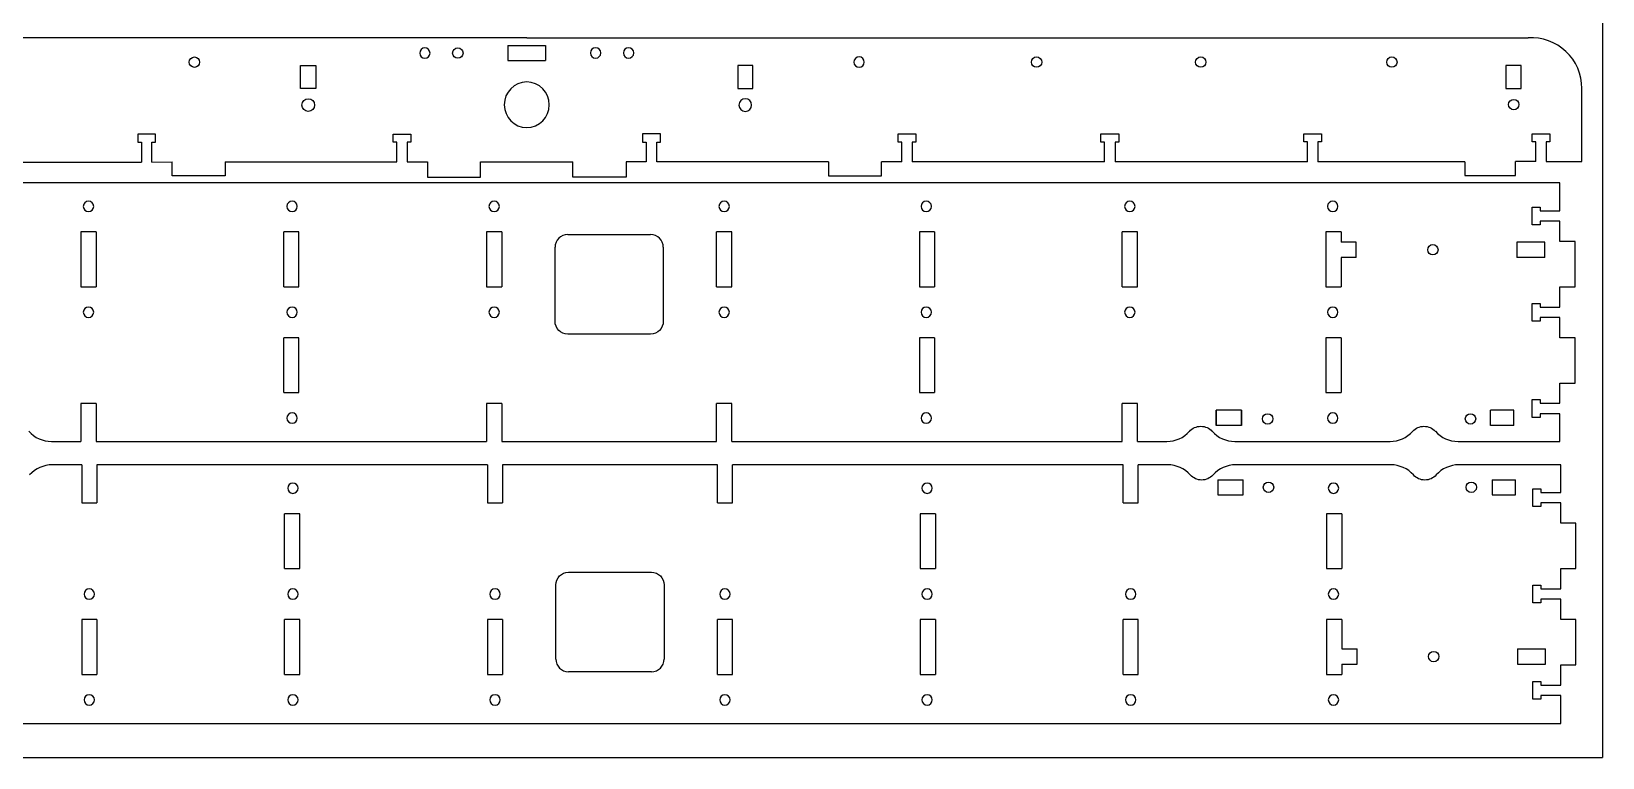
# Model space of a CAD drawing. Header units: millimetres. Extents: x -2 to 1014, y -223 to 1352.
# Drawn here: x 394 to 1014, y -223 to 63 of the extents above; entities that cross this region are included whole.
import ezdxf

# ---------------------------------------------------------------- set-up
doc = ezdxf.new("R2010")
doc.units = ezdxf.units.MM
doc.layers.get('0').update_dxf_attribs({"lineweight": 0})

msp = doc.modelspace()

# ---------------------------------------------------------------- linework, layer by layer
at = {"color": 7, "lineweight": -3}
for p, q in [((1013.76, 539.28), (1013.76, -223.22)), ((589.48, 60.78), (194.53, 60.62)), ((582.08, 57.78), (582.08, 51.78)), ((582.08, 57.78), (596.87, 57.78)), ((589.48, 60.78), (984.42, 60.78)), ((596.87, 57.78), (596.87, 51.78)), ((500.29, 49.8), (506.29, 49.8)), ((500.29, 40.76), (500.29, 49.8)), ((506.29, 49.8), (506.29, 40.76)), ((582.08, 51.78), (596.87, 51.78)), ((672.66, 49.84), (672.67, 40.8)), ((678.66, 49.84), (672.66, 49.84)), ((678.67, 40.8), (678.66, 49.84)), ((981.66, 49.9), (975.66, 49.9)), ((975.66, 49.9), (975.66, 40.79)), ((981.66, 40.8), (981.66, 49.9)), ((506.29, 40.76), (500.29, 40.76)), ((672.67, 40.8), (678.67, 40.8)), ((975.66, 40.79), (981.66, 40.8)), ((1005.61, 11.91), (1005.6, 40.83)), ((443.04, 22.76), (436.04, 22.76)), ((436.04, 22.76), (436.04, 19.56)), ((436.04, 19.56), (437.49, 19.56)), ((437.49, 19.56), (437.49, 11.76)), ((441.59, 11.76), (441.59, 19.56)), ((441.59, 19.56), (443.04, 19.56)), ((443.04, 19.56), (443.04, 22.76)), ((536.8, 22.8), (543.8, 22.8)), ((536.8, 19.6), (536.8, 22.8)), ((538.25, 19.6), (536.8, 19.6)), ((538.25, 11.77), (538.25, 19.6)), ((542.35, 19.6), (542.35, 11.77)), ((543.8, 19.6), (542.35, 19.6)), ((543.8, 22.8), (543.8, 19.6)), ((635.17, 22.82), (635.17, 19.62)), ((642.17, 22.82), (635.17, 22.82)), ((635.17, 19.62), (636.62, 19.62)), ((636.62, 19.62), (636.62, 11.79)), ((640.72, 19.62), (642.17, 19.62)), ((640.72, 11.79), (640.72, 19.62)), ((642.17, 19.62), (642.17, 22.82)), ((735.93, 22.82), (742.93, 22.83)), ((735.93, 19.62), (735.93, 22.82)), ((737.38, 19.62), (735.93, 19.62)), ((737.38, 11.82), (737.38, 19.62)), ((742.93, 19.63), (741.48, 19.63)), ((741.48, 19.63), (741.48, 11.83)), ((742.93, 22.83), (742.93, 19.63)), ((815.93, 19.65), (815.93, 22.85)), ((815.93, 22.85), (822.93, 22.85)), ((817.38, 19.65), (815.93, 19.65)), ((817.38, 11.85), (817.38, 19.65)), ((822.93, 19.65), (821.48, 19.65)), ((821.48, 19.65), (821.48, 11.85)), ((822.93, 22.85), (822.93, 19.65)), ((895.93, 19.67), (895.93, 22.87)), ((895.93, 22.87), (902.93, 22.87)), ((897.38, 19.67), (895.93, 19.67)), ((897.38, 11.87), (897.38, 19.67)), ((902.93, 19.67), (901.48, 19.67)), ((901.48, 19.67), (901.48, 11.87)), ((902.93, 22.87), (902.93, 19.67)), ((985.93, 19.7), (985.93, 22.9)), ((985.93, 22.9), (992.93, 22.9)), ((987.38, 19.7), (985.93, 19.7)), ((987.38, 11.9), (987.38, 19.7)), ((992.93, 19.7), (991.48, 19.7)), ((991.48, 19.7), (991.48, 11.9)), ((992.93, 22.9), (992.93, 19.7)), ((361.59, 11.76), (437.49, 11.76)), ((441.59, 11.76), (449.59, 11.77)), ((449.59, 6.27), (449.59, 11.77)), ((470.54, 6.27), (449.59, 6.27)), ((470.54, 11.77), (470.54, 6.27)), ((470.54, 11.77), (538.25, 11.77)), ((542.35, 11.77), (550.28, 11.78)), ((550.28, 11.78), (550.28, 5.78)), ((571.3, 11.78), (607.67, 11.78)), ((571.3, 5.78), (571.3, 11.78)), ((607.67, 5.78), (607.67, 11.78)), ((628.69, 11.79), (628.69, 5.79)), ((636.62, 11.79), (628.69, 11.79)), ((708.43, 11.82), (640.72, 11.79)), ((708.43, 11.82), (708.43, 6.32)), ((708.43, 6.32), (729.38, 6.32)), ((729.38, 6.32), (729.38, 11.82)), ((737.38, 11.82), (729.38, 11.82)), ((817.38, 11.85), (741.48, 11.83)), ((897.38, 11.87), (821.48, 11.85)), ((959.38, 11.89), (901.48, 11.87)), ((959.38, 11.89), (959.38, 6.39)), ((959.38, 6.39), (979.38, 6.4)), ((979.38, 6.4), (979.38, 11.9)), ((987.38, 11.9), (979.38, 11.9)), ((991.48, 11.9), (1005.61, 11.91)), ((996.93, 3.5), (247.04, 3.5)), ((550.28, 5.78), (571.3, 5.78)), ((628.69, 5.79), (607.67, 5.78)), ((996.93, -7.45), (996.93, 3.5)), ((985.93, -6), (989.13, -6)), ((985.93, -13), (985.93, -6)), ((989.13, -6), (989.13, -7.45)), ((989.13, -7.45), (996.93, -7.45)), ((989.13, -11.55), (989.13, -13)), ((996.93, -11.55), (989.13, -11.55)), ((996.93, -19.55), (996.93, -11.55)), ((413.64, -15.78), (413.64, -37.45)), ((419.64, -15.78), (413.64, -15.78)), ((419.64, -15.78), (419.64, -37.45)), ((493.64, -37.45), (493.64, -15.78)), ((499.64, -15.78), (493.64, -15.78)), ((499.64, -37.45), (499.64, -15.78)), ((573.64, -15.78), (573.64, -37.45)), ((579.64, -15.78), (573.64, -15.78)), ((579.64, -15.78), (579.64, -37.45)), ((605.64, -16.86), (638.33, -16.86)), ((664.34, -37.45), (664.34, -15.78)), ((670.34, -15.78), (664.34, -15.78)), ((670.34, -37.45), (670.34, -15.78)), ((744.33, -15.78), (744.33, -37.45)), ((750.33, -15.78), (744.33, -15.78)), ((750.33, -15.78), (750.33, -37.45)), ((824.34, -37.45), (824.34, -15.78)), ((830.34, -15.78), (824.34, -15.78)), ((830.34, -37.45), (830.34, -15.78)), ((910.62, -15.78), (904.62, -15.78)), ((904.62, -15.78), (904.62, -37.45)), ((910.62, -15.78), (910.62, -19.86)), ((989.13, -13), (985.93, -13)), ((600.64, -51.11), (600.64, -21.86)), ((643.33, -21.86), (643.33, -51.11)), ((916.62, -19.86), (910.62, -19.86)), ((916.62, -25.86), (916.62, -19.86)), ((990.93, -19.86), (979.93, -19.86)), ((979.93, -19.86), (979.93, -25.86)), ((990.93, -25.86), (990.93, -19.86)), ((1002.93, -19.55), (996.93, -19.55)), ((1002.93, -37.45), (1002.93, -19.55)), ((910.62, -25.86), (910.62, -37.45)), ((916.62, -25.86), (910.62, -25.86)), ((990.93, -25.86), (979.93, -25.86)), ((413.64, -37.45), (419.64, -37.45)), ((493.64, -37.45), (499.64, -37.45)), ((573.64, -37.45), (579.64, -37.45)), ((664.34, -37.45), (670.34, -37.45)), ((744.33, -37.45), (750.33, -37.45)), ((824.34, -37.45), (830.34, -37.45)), ((904.62, -37.45), (910.62, -37.45)), ((996.93, -37.45), (1002.93, -37.45)), ((996.93, -45.45), (996.93, -37.45)), ((985.93, -44), (989.13, -44)), ((985.93, -51), (985.93, -44)), ((989.13, -44), (989.13, -45.45)), ((989.13, -45.45), (996.93, -45.45)), ((989.13, -49.55), (989.13, -51)), ((996.93, -49.55), (989.13, -49.55)), ((996.93, -57.55), (996.93, -49.55)), ((989.13, -51), (985.93, -51)), ((493.64, -79.22), (493.64, -57.55)), ((499.64, -57.55), (493.64, -57.55)), ((499.64, -79.22), (499.64, -57.55)), ((621.99, -56.11), (605.64, -56.11)), ((638.33, -56.11), (621.99, -56.11)), ((744.33, -57.55), (744.33, -79.22)), ((750.33, -57.55), (744.33, -57.55)), ((750.33, -57.55), (750.33, -79.22)), ((910.62, -57.55), (904.62, -57.55)), ((904.62, -57.55), (904.62, -79.22)), ((910.62, -57.55), (910.62, -79.22)), ((1002.93, -57.55), (996.93, -57.55)), ((1002.93, -75.45), (1002.93, -57.55)), ((493.64, -79.22), (499.64, -79.22)), ((744.33, -79.22), (750.33, -79.22)), ((904.62, -79.22), (910.62, -79.22)), ((996.93, -75.45), (1002.93, -75.45)), ((996.93, -83.45), (996.93, -75.45)), ((419.64, -83.5), (413.64, -83.5)), ((413.64, -83.5), (413.64, -98.5)), ((419.64, -83.5), (419.64, -98.5)), ((579.64, -83.5), (573.64, -83.5)), ((573.64, -83.5), (573.64, -98.5)), ((579.64, -83.5), (579.64, -98.5)), ((670.33, -83.5), (664.33, -83.5)), ((664.33, -98.5), (664.33, -83.5)), ((670.33, -98.5), (670.33, -83.5)), ((830.33, -83.5), (824.33, -83.5)), ((824.33, -98.5), (824.33, -83.5)), ((830.33, -98.5), (830.33, -83.5)), ((871.41, -86.21), (861.39, -86.21)), ((861.39, -86.21), (861.39, -92.21)), ((861.4, -92.21), (861.4, -86.21)), ((871.4, -86.21), (871.4, -92.21)), ((871.41, -92.21), (871.41, -86.21)), ((969.62, -92.21), (969.62, -86.21)), ((978.78, -86.21), (969.62, -86.21)), ((978.78, -92.21), (978.78, -86.21)), ((985.93, -82), (989.13, -82)), ((985.93, -89), (985.93, -82)), ((989.13, -82), (989.13, -83.45)), ((989.13, -83.45), (996.93, -83.45)), ((871.41, -92.21), (861.39, -92.21)), ((978.78, -92.21), (969.62, -92.21)), ((989.13, -89), (985.93, -89)), ((989.13, -87.55), (989.13, -89)), ((996.93, -87.55), (989.13, -87.55)), ((996.93, -98.5), (996.93, -87.55)), ((402.06, -98.5), (413.64, -98.5)), ((419.64, -98.5), (573.64, -98.5)), ((579.64, -98.5), (664.33, -98.5)), ((670.33, -98.5), (824.33, -98.5)), ((830.33, -98.5), (841.92, -98.5)), ((868.75, -98.5), (929.92, -98.5)), ((956.75, -98.5), (996.93, -98.5)), ((413.96, -107.71), (402.37, -107.71)), ((413.96, -107.71), (413.96, -122.72)), ((419.96, -107.71), (419.96, -122.72)), ((573.96, -107.71), (419.96, -107.71)), ((573.96, -107.71), (573.96, -122.72)), ((579.96, -107.71), (579.96, -122.72)), ((664.65, -107.71), (579.96, -107.71)), ((664.65, -122.72), (664.65, -107.71)), ((670.65, -122.72), (670.65, -107.71)), ((824.65, -107.71), (670.65, -107.71)), ((824.65, -122.72), (824.65, -107.71)), ((830.65, -122.72), (830.65, -107.71)), ((842.23, -107.71), (830.65, -107.71)), ((930.23, -107.71), (869.07, -107.71)), ((997.25, -107.71), (957.07, -107.71)), ((997.25, -118.66), (997.25, -107.71)), ((861.99, -113.59), (872.01, -113.59)), ((861.99, -113.59), (861.99, -119.59)), ((862.02, -113.59), (862.02, -119.59)), ((872.01, -119.59), (872.01, -113.59)), ((970.23, -113.59), (979.4, -113.59)), ((970.23, -113.59), (970.23, -119.59)), ((979.4, -119.59), (979.4, -113.59)), ((986.25, -117.21), (989.45, -117.21)), ((986.25, -124.21), (986.25, -117.21)), ((989.45, -117.21), (989.45, -118.66)), ((413.96, -122.72), (419.96, -122.72)), ((573.96, -122.72), (579.96, -122.72)), ((664.65, -122.72), (670.65, -122.72)), ((824.65, -122.72), (830.65, -122.72)), ((861.99, -119.59), (872.01, -119.59)), ((970.23, -119.59), (979.4, -119.59)), ((989.45, -118.66), (997.25, -118.66)), ((989.45, -122.76), (989.45, -124.21)), ((997.25, -122.76), (989.45, -122.76)), ((997.25, -130.76), (997.25, -122.76)), ((499.96, -126.99), (493.96, -126.99)), ((493.96, -148.66), (493.96, -126.99)), ((499.96, -148.66), (499.96, -126.99)), ((750.65, -126.99), (744.65, -126.99)), ((744.65, -126.99), (744.65, -148.66)), ((750.65, -126.99), (750.65, -148.66)), ((904.94, -126.99), (904.94, -148.66)), ((910.94, -126.99), (904.94, -126.99)), ((910.94, -126.99), (910.94, -148.66)), ((989.45, -124.21), (986.25, -124.21)), ((1003.25, -130.76), (997.25, -130.76)), ((1003.25, -148.66), (1003.25, -130.76)), ((493.96, -148.66), (499.96, -148.66)), ((744.65, -148.66), (750.65, -148.66)), ((904.94, -148.66), (910.94, -148.66)), ((997.25, -148.66), (1003.25, -148.66)), ((997.25, -156.66), (997.25, -148.66)), ((605.96, -150.11), (622.3, -150.11)), ((622.3, -150.11), (638.65, -150.11)), ((600.96, -184.36), (600.96, -155.11)), ((643.65, -155.11), (643.65, -184.36)), ((986.25, -155.21), (989.45, -155.21)), ((986.25, -162.21), (986.25, -155.21)), ((989.45, -155.21), (989.45, -156.66)), ((989.45, -156.66), (997.25, -156.66)), ((989.45, -160.76), (989.45, -162.21)), ((997.25, -160.76), (989.45, -160.76)), ((997.25, -168.76), (997.25, -160.76)), ((989.45, -162.21), (986.25, -162.21)), ((419.96, -168.76), (413.96, -168.76)), ((413.96, -168.76), (413.96, -190.43)), ((419.96, -168.76), (419.96, -190.43)), ((499.96, -168.76), (493.96, -168.76)), ((493.96, -190.43), (493.96, -168.76)), ((499.96, -190.43), (499.96, -168.76)), ((579.96, -168.76), (573.96, -168.76)), ((573.96, -168.76), (573.96, -190.43)), ((579.96, -168.76), (579.96, -190.43)), ((670.65, -168.76), (664.65, -168.76)), ((664.65, -190.43), (664.65, -168.76)), ((670.65, -190.43), (670.65, -168.76)), ((750.65, -168.76), (744.65, -168.76)), ((744.65, -168.76), (744.65, -190.43)), ((750.65, -168.76), (750.65, -190.43)), ((830.65, -168.76), (824.65, -168.76)), ((824.65, -190.43), (824.65, -168.76)), ((830.65, -190.43), (830.65, -168.76)), ((910.94, -168.76), (904.94, -168.76)), ((904.94, -168.76), (904.94, -190.43)), ((910.94, -168.76), (910.94, -180.36)), ((1003.25, -168.76), (997.25, -168.76)), ((1003.25, -186.66), (1003.25, -168.76)), ((910.94, -180.36), (916.94, -180.36)), ((916.94, -186.36), (916.94, -180.36)), ((980.25, -180.36), (980.25, -186.36)), ((980.25, -180.36), (991.25, -180.36)), ((991.25, -186.36), (991.25, -180.36)), ((413.96, -190.43), (419.96, -190.43)), ((493.96, -190.43), (499.96, -190.43)), ((573.96, -190.43), (579.96, -190.43)), ((638.65, -189.36), (605.96, -189.36)), ((664.65, -190.43), (670.65, -190.43)), ((744.65, -190.43), (750.65, -190.43)), ((824.65, -190.43), (830.65, -190.43)), ((904.94, -190.43), (910.94, -190.43)), ((910.94, -186.36), (910.94, -190.43)), ((910.94, -186.36), (916.94, -186.36)), ((980.25, -186.36), (991.25, -186.36)), ((997.25, -186.66), (1003.25, -186.66)), ((997.25, -194.66), (997.25, -186.66)), ((986.25, -193.21), (989.45, -193.21)), ((986.25, -200.21), (986.25, -193.21)), ((989.45, -193.21), (989.45, -194.66)), ((989.45, -194.66), (997.25, -194.66)), ((989.45, -200.21), (986.25, -200.21)), ((989.45, -198.76), (989.45, -200.21)), ((997.25, -198.76), (989.45, -198.76)), ((997.25, -209.71), (997.25, -198.76)), ((247.36, -209.71), (997.25, -209.71)), ((-2.24, -223.22), (1013.76, -223.22))]:
    msp.add_line(p, q, dxfattribs=at)
at = {"color": 7, "lineweight": -3, "extrusion": (-3.43728e-15, 3.49148e-15, -1)}
for centre, radius in [((-549.3, 54.76), 2.05), ((-616.65, 54.78), 2.05), ((-629.65, 54.78), 2.05), ((-675.67, 34.25), 2.5)]:
    msp.add_circle(centre, radius, dxfattribs=at)
at = {"color": 7, "lineweight": -3}
for centre, radius in [((562.3, 54.77), 2.05), ((458.41, 51.15), 2.05), ((790.54, 51.2), 2.05), ((855.28, 51.2), 2.05), ((930.66, 51.2), 2.05), ((503.29, 34.21), 2.5), ((978.73, 34.41), 2.05)]:
    msp.add_circle(centre, radius, dxfattribs=at)
at = {"color": 7, "lineweight": -3, "extrusion": (-7.3436e-15, 3.49148e-15, -1)}
msp.add_circle((-720.54, 51.2), 2.05, dxfattribs=at)
at = {"color": 7, "lineweight": -3}
for centre, radius, start, end in [((985.6, 40.82), 20, 0.01745, 93.38945), ((589.6, 34.34), 9, 90.7442, 269.27906), ((589.37, 34.34), 9, 270.7442, 89.27906)]:
    msp.add_arc(centre, radius, start, end, dxfattribs=at)
at = {"color": 7, "lineweight": -3, "extrusion": (4.64103e-08, 1.58819e-22, 1)}
msp.add_arc((605.64, -21.86, 0), 5, 90, 180, dxfattribs=at)
at = {"color": 7, "lineweight": -3, "extrusion": (4.64103e-08, 1.62127e-22, 1)}
msp.add_arc((638.33, -21.86, 0), 5, 360, 90, dxfattribs=at)
at = {"color": 7, "lineweight": -3, "extrusion": (-4.64103e-08, -3.01094e-22, 1)}
msp.add_arc((605.96, -184.36, 0), 5, 180, 270, dxfattribs=at)
at = {"color": 7, "lineweight": -3, "extrusion": (-4.64103e-08, -3.1102e-22, 1)}
msp.add_arc((638.65, -184.36, 0), 5, 270, 0, dxfattribs=at)
at = {"color": 7, "lineweight": -3, "extrusion": (-4.64103e-08, -1.57526e-22, -1)}
for centre, major_axis in [((416.64, -5.73), (2.05, 0, 0)), ((496.93, -5.73), (2.05, 0, 0)), ((576.64, -5.73), (2.05, 0, 0)), ((667.33, -5.73), (-2.05, 0, 0)), ((747.04, -5.73), (-2.05, 0, 0)), ((827.33, -5.73), (-2.05, 0, 0)), ((907.33, -5.73), (-2.05, 0, 0)), ((416.64, -47.5), (2.05, 0, 0)), ((496.93, -47.5), (2.05, 0, 0)), ((576.64, -47.5), (2.05, 0, 0)), ((667.33, -47.5), (-2.05, 0, 0)), ((747.04, -47.5), (-2.05, 0, 0)), ((827.33, -47.5), (-2.05, 0, 0)), ((907.33, -47.5), (-2.05, 0, 0)), ((496.93, -89.27), (2.05, 0, 0)), ((747.04, -89.27), (-2.05, 0, 0)), ((907.33, -89.27), (-2.05, 0, 0))]:
    msp.add_ellipse(centre, major_axis=major_axis, ratio=1, dxfattribs=at)
at = {"color": 7, "lineweight": -3, "extrusion": (4.64103e-08, 1.57526e-22, 1)}
for centre, major_axis in [((946.83, -22.86), (2.05, 0, 0)), ((881.68, -89.62), (-2.05, 0, 0)), ((961.67, -89.62), (-2.05, 0, 0))]:
    msp.add_ellipse(centre, major_axis=major_axis, ratio=1, dxfattribs=at)
at = {"color": 7, "lineweight": -3, "extrusion": (-4.64103e-08, -2.31611e-23, -1)}
msp.add_ellipse((605.64, -51.11), major_axis=(3.54, -3.54, 0), ratio=1, start_param=0.785398, end_param=2.356194, dxfattribs=at)
at = {"color": 7, "lineweight": -3, "extrusion": (-4.64103e-08, 2.31611e-23, -1)}
msp.add_ellipse((638.33, -51.11), major_axis=(3.54, -3.54, 0), ratio=1, start_param=5.497787, end_param=7.068583, dxfattribs=at)
at = {"color": 7, "lineweight": -3, "extrusion": (-4.64103e-08, -1.57526e-22, -1)}
for centre in [(855.33, -98.5), (943.33, -98.5)]:
    msp.add_ellipse(centre, major_axis=(-6, 0, 0), ratio=1, start_param=0.729728, end_param=2.411865, dxfattribs=at)
at = {"color": 7, "lineweight": -3, "extrusion": (4.64103e-08, 1.52201e-22, 1)}
for centre, major_axis, start_param, end_param in [((402.06, -86.5), (10.95, -4.9, 0), 4.291855, 5.132923), ((868.75, -86.5), (-10.95, 4.9, 0), 1.150262, 1.991331), ((956.75, -86.5), (10.95, -4.9, 0), 4.291855, 5.132923)]:
    msp.add_ellipse(centre, major_axis=major_axis, ratio=1, start_param=start_param, end_param=end_param, dxfattribs=at)
at = {"color": 7, "lineweight": -3, "extrusion": (4.64103e-08, 1.5551e-22, 1)}
for centre in [(841.92, -86.5), (929.92, -86.5)]:
    msp.add_ellipse(centre, major_axis=(-10.95, -4.9, 0), ratio=1, start_param=1.150262, end_param=1.991331, dxfattribs=at)
at = {"color": 7, "lineweight": -3, "extrusion": (-4.64103e-08, -2.97785e-22, 1)}
for centre, major_axis, start_param, end_param in [((402.37, -119.71), (10.95, 4.9, 0), 1.150262, 1.991331), ((869.07, -119.71), (-10.95, -4.9, 0), 4.291855, 5.132923)]:
    msp.add_ellipse(centre, major_axis=major_axis, ratio=1, start_param=start_param, end_param=end_param, dxfattribs=at)
at = {"color": 7, "lineweight": -3, "extrusion": (-4.64103e-08, -3.07711e-22, 1)}
msp.add_ellipse((842.23, -119.71), major_axis=(-10.95, 4.9, 0), ratio=1, start_param=4.291855, end_param=5.132923, dxfattribs=at)
at = {"color": 7, "lineweight": -3, "extrusion": (-4.64103e-08, -3.04402e-22, 1)}
for centre, major_axis, start_param, end_param in [((930.23, -119.71), (-10.95, 4.9, 0), 4.291855, 5.132923), ((957.07, -119.71), (10.95, 4.9, 0), 1.150262, 1.991331)]:
    msp.add_ellipse(centre, major_axis=major_axis, ratio=1, start_param=start_param, end_param=end_param, dxfattribs=at)
at = {"color": 7, "lineweight": -3, "extrusion": (4.64103e-08, 3.07481e-22, -1)}
for centre, major_axis in [((497.25, -116.94), (2.05, 0, 0)), ((747.36, -116.94), (-2.05, 0, 0)), ((907.65, -116.94), (-2.05, 0, 0)), ((416.96, -158.71), (2.05, 0, 0)), ((497.25, -158.71), (2.05, 0, 0)), ((576.96, -158.71), (2.05, 0, 0)), ((667.65, -158.71), (-2.05, 0, 0)), ((747.36, -158.71), (-2.05, 0, 0)), ((827.65, -158.71), (-2.05, 0, 0)), ((907.65, -158.71), (-2.05, 0, 0)), ((416.96, -200.48), (2.05, 0, 0)), ((497.25, -200.48), (2.05, 0, 0)), ((576.96, -200.48), (2.05, 0, 0)), ((667.65, -200.48), (-2.05, 0, 0)), ((747.36, -200.48), (-2.05, 0, 0)), ((827.65, -200.48), (-2.05, 0, 0)), ((907.65, -200.48), (-2.05, 0, 0))]:
    msp.add_ellipse(centre, major_axis=major_axis, ratio=1, dxfattribs=at)
for centre in [(855.65, -107.71), (943.65, -107.71)]:
    msp.add_ellipse(centre, major_axis=(-6, 0, 0), ratio=1, start_param=3.87132, end_param=5.553458, dxfattribs=at)
at = {"color": 7, "lineweight": -3, "extrusion": (-4.64103e-08, -3.07481e-22, 1)}
for centre, major_axis in [((882, -116.59), (-2.05, 0, 0)), ((961.99, -116.59), (-2.05, 0, 0)), ((947.15, -183.36), (2.05, 0, 0))]:
    msp.add_ellipse(centre, major_axis=major_axis, ratio=1, dxfattribs=at)
at = {"color": 7, "lineweight": -3, "extrusion": (4.64103e-08, 1.22423e-22, -1)}
msp.add_ellipse((605.96, -155.11), major_axis=(-3.54, 3.54, 0), ratio=1, start_param=5.497787, end_param=7.068583, dxfattribs=at)
at = {"color": 7, "lineweight": -3, "extrusion": (4.64103e-08, 1.72054e-22, -1)}
msp.add_ellipse((638.65, -155.11), major_axis=(-3.54, 3.54, 0), ratio=1, start_param=0.785398, end_param=2.356194, dxfattribs=at)

doc.saveas('drawing.dxf')
